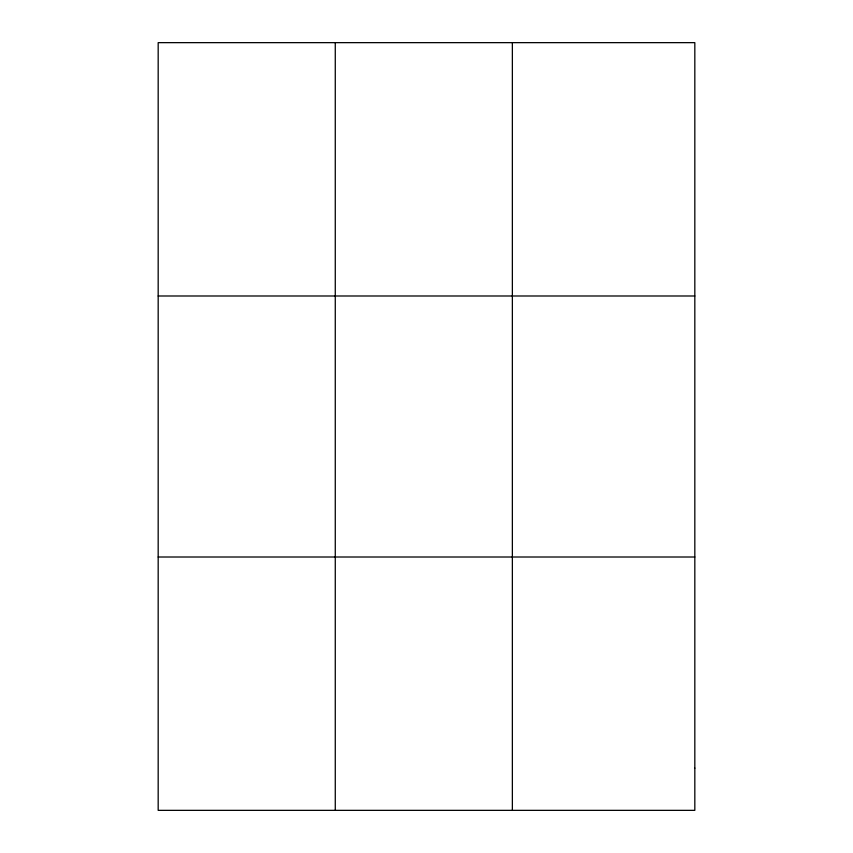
<?xml version="1.0" encoding="UTF-8"?>
<svg xmlns="http://www.w3.org/2000/svg" width="853" height="853" viewBox="0 0 853 853"><rect width="100%" height="100%" fill="white"/><g stroke="black" fill="none" stroke-linecap="round" stroke-linejoin="round"><path stroke-width="1.28" d="M158.178 295.991L694.822 295.991M158.178 557.009L694.822 557.009M512.365 42.65L512.365 810.35M335.272 42.65L335.272 810.35M694.822 768.126L694.822 810.35L158.178 810.35L158.178 42.65L694.822 42.65L694.822 768.126"/></g></svg>
